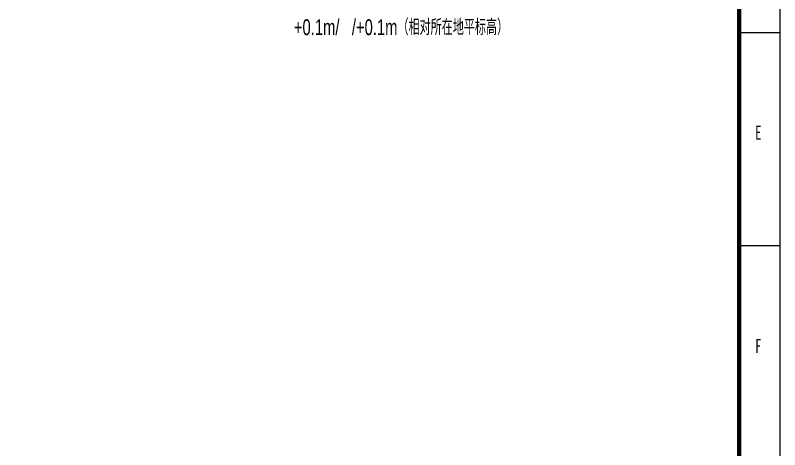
# Model space of a CAD drawing. Header units: millimetres. Extents: x -705761 to 1364679, y -410401 to 446404.
# Drawn here: x -492554 to -473690, y -53431 to -42716 of the extents above; entities that cross this region are included whole.
import ezdxf
from ezdxf.enums import TextEntityAlignment as Align

# ---------------------------------------------------------------- set-up
doc = ezdxf.new("R2010")
doc.units = ezdxf.units.MM
doc.linetypes.add('( Dashed )', pattern=[0.75, 0.5, -0.25])
doc.layers.add('TK', color=7, linetype='Continuous')
doc.layers.add('模板-签名-公用', color=3, linetype='Continuous')
doc.layers.add('图框', color=7, linetype='Continuous', lineweight=13)
doc.layers.add('自动化埋管', color=7, linetype='( Dashed )', lineweight=40)
doc.styles.add('Style-仿宋_GB2312', font='')
doc.styles.add('宋体', font='', dxfattribs={"width": 0.7, "height": 2.5})
doc.styles.add('首钢设计院H5', font='ROS.shx', dxfattribs={"width": 0.7, "height": 5, "bigfont": 'HzTXT.shx'})
doc.styles.get('Style-仿宋_GB2312').set_extended_font_data('仿宋_GB2312')
doc.styles.get('宋体').set_extended_font_data('SimSun')

# ---------------------------------------------------------------- blocks, each defined once
blk = doc.blocks.new('BSIET_通用图框_A2+0.5_1')
at = {"layer": '图框', "color": 7, "lineweight": 25}
for p, q in [((0, 210), (-10, 210)), ((0, 157.4), (-10, 157.4))]:
    blk.add_line(p, q, dxfattribs=at)
at = {"layer": '图框', "color": 7, "lineweight": 25, "flags": 128}
blk.add_lwpolyline([(0, 0), (-891, 0), (-891, 420), (0, 420), (0, 0)], close=True, dxfattribs=at)
at = {"layer": '图框', "const_width": 1}
blk.add_lwpolyline([(-866, 410), (-10, 410), (-10, 10), (-866, 10)], close=True, dxfattribs=at)
at = {"layer": 'TK', "lineweight": 25, "style": '宋体', "width": 0.7, "flags": 3}
for tag, p in [('LZHQ_N会签10_T6_H6', (-878.24, 93.87)), ('LZHQ_N会签9_T6_H6', (-878.36, 85.87)), ('LZHQ_N会签8_T6_H6', (-878.24, 77.87)), ('LZHQ_N会签7_T6_H6', (-878.36, 69.87)), ('LZHQ_N会签6_T6_H6', (-878.25, 61.87)), ('LZHQ_N会签5_T6_H6', (-878.25, 53.87)), ('LZHQ_N会签4_T6_H6', (-878.25, 45.87)), ('LZHQ_N会签3_T6_H6', (-878.25, 37.87)), ('LZHQ_N会签2_T6_H6', (-878.25, 29.87)), ('LZHQ_N会签1_T6_H6', (-878.25, 21.87))]:
    blk.add_attdef(tag, text='', height=2.5, dxfattribs=at).set_placement(p, align=Align.MIDDLE)
at = {"layer": '图框', "color": 7, "lineweight": 25, "style": 'Style-仿宋_GB2312', "width": 0.628572}
for s, p in [('E', (-5.3, 185.34)), ('F', (-5.3, 132.74))]:
    blk.add_text(s, height=3.5, dxfattribs=at).set_placement(p, align=Align.MIDDLE_CENTER)
at = {"layer": '模板-签名-公用', "lineweight": 25, "style": '宋体', "width": 0.7, "flags": 3}
blk.add_attdef('LZFRAME', (-45.91, 7.06), '', height=3, dxfattribs=at)
at = {"layer": '模板-签名-公用', "lineweight": 25, "style": '宋体', "width": 0.7}
blk.add_attdef('LZTQINS', text='', height=2, dxfattribs=at).set_placement((-10, 10), align=Align.MIDDLE)

msp = doc.modelspace()

# ---------------------------------------------------------------- block references
at = {"layer": '图框', "lineweight": 40, "xscale": 100, "yscale": 100, "zscale": 100}
msp.add_blockref('BSIET_通用图框_A2+0.5_1', (-473689.82, -64145.78), dxfattribs=at)

# ---------------------------------------------------------------- texts
at = {"layer": '自动化埋管', "color": 7, "lineweight": 30, "ltscale": 0.02, "insert": (-485679.27, -43013.76, -1.15), "char_height": 390, "attachment_point": 4, "line_spacing_factor": 0.602, "style": '首钢设计院H5'}
msp.add_mtext('+0.1m/   /+0.1m（相对所在地平标高）', dxfattribs=at)

doc.saveas('drawing.dxf')
